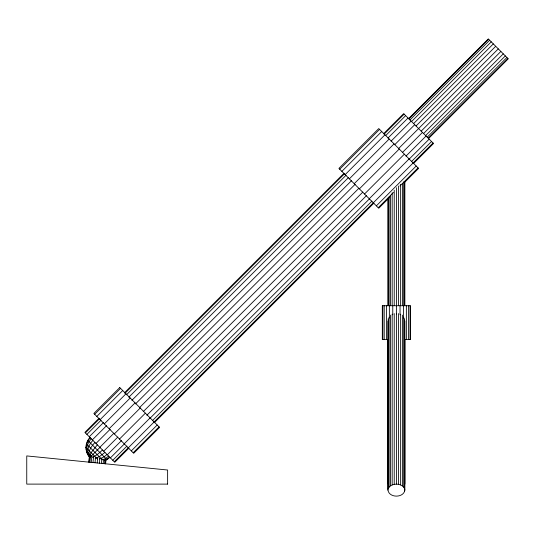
<?xml version="1.0" encoding="UTF-8"?>
<svg xmlns="http://www.w3.org/2000/svg" width="535" height="535" viewBox="0 0 535 535"><rect width="100%" height="100%" fill="white"/><g stroke="black" fill="none" stroke-linecap="round" stroke-linejoin="round"><path stroke-width="0.8" d="M404.861 321L404.861 490.113C403.704 498.118 389.106 498.118 387.955 490.113L387.955 321M387.955 490.113L388.243 318.619M388.243 488.569L389.085 487.124L389.085 317.181M389.085 487.124L390.43 485.887L390.43 315.108M390.43 485.887L392.182 484.937L392.182 314.159M392.182 484.937L394.221 484.342L394.221 313.563M394.221 484.342L396.408 484.135L396.408 313.356M404.861 490.113C404.701 486.863 401.497 484.897 398.595 484.342L398.595 313.563M400.635 484.937L400.635 314.159M402.38 485.887L402.387 315.108M403.724 487.124L403.724 317.181M404.574 488.569L404.574 318.619M88.777 462.133L89.352 456.362M89.064 462.16L89.639 456.388M89.907 462.247L90.482 456.475M91.238 462.38L91.819 456.609M92.983 462.554L93.558 456.783M95.009 462.755L95.504 457.806M97.189 462.976L97.684 458.027M99.363 463.19L99.858 458.241M101.396 463.397L101.891 458.448M103.135 463.571L103.549 459.445M104.472 463.705L104.887 459.578M105.315 463.785L105.723 459.665M105.596 463.812L106.01 459.692M90.321 437.817C85.306 442.773 84.61 451.587 89.552 456.83C84.51 451.56 84.851 442.572 89.98 437.476M89.653 456.388L91.077 452.657L97.363 444.859M91.318 438.807C86.69 443.368 84.931 451.573 89.512 456.756M92.903 440.392C88.85 444.491 85.633 451.714 89.612 456.857M94.962 442.458C91.666 446.15 87.098 451.707 89.666 456.857M94.688 414.284L120.582 388.383M339.738 169.234L379.582 129.39M96.808 416.411L122.709 390.51M341.858 171.361L381.702 131.516M99.055 418.216L84.891 432.38L114.778 462.267L128.942 448.103M124.441 392.83L344.032 173.24M383.588 133.69L403.657 113.621L433.537 143.5L413.468 163.576M85.399 432.895L99.57 418.724M124.949 393.345L344.547 173.748M384.097 134.198L404.166 114.129M100.085 419.687L125.986 393.787M345.135 174.637L384.986 134.793M86.891 434.387L101.061 420.216M126.441 394.837L346.038 175.239M385.588 135.689L405.657 115.62M89.265 436.761L103.436 422.59M128.821 397.211L348.412 177.613M387.962 138.063L408.031 117.994M408.633 118.603L488.328 38.908L508.25 58.83L428.562 138.525M408.974 118.937L488.669 39.249M104.298 423.901L130.199 398M349.348 178.85L389.192 139.006M409.97 119.934L489.659 40.245M92.361 439.857L106.532 425.686M131.911 400.307L351.508 180.71M391.058 141.16L411.127 121.091M411.555 121.519L491.244 41.824M413.615 123.578L493.31 43.89M109.16 428.756L135.061 402.862M354.21 183.706L394.054 143.862M95.966 443.462L110.136 429.291M135.515 403.905L355.106 184.314M394.663 144.764L414.732 124.695M416.023 125.986L495.711 46.291M99.831 447.327L114.002 433.156M139.381 407.777L358.978 188.18M398.528 148.63L498.286 48.872M99.945 447.434L90.321 457.057L87.747 454.482M114.329 433.932L140.23 408.031M359.38 188.882L399.224 149.038M421.179 131.142L500.867 51.447M103.703 451.192L117.867 437.028M143.253 411.642L362.844 192.052M402.394 152.502L422.463 132.426M423.58 133.543L503.268 53.848M119.465 439.068L145.366 413.167M364.516 194.018L404.36 154.174M425.639 135.602L505.334 55.914M107.308 454.797L121.472 440.633M146.857 415.247L366.448 195.656M405.998 156.1L426.067 136.03M427.224 137.187L506.912 57.499M428.221 138.184L507.909 58.496M124.214 443.816L150.114 417.915M369.264 198.766L409.108 158.922M110.397 457.893L124.568 443.722M149.947 418.343L369.545 198.746M409.094 159.196L429.164 139.127M112.771 460.267L126.942 446.096M152.321 420.717L371.919 201.12M411.468 161.57L431.538 141.501M114.269 461.758L128.433 447.594M153.819 422.209L373.41 202.618M412.96 163.068L433.029 142.992M128.253 447.855L154.154 421.954M373.303 202.805L413.147 162.954M154.327 422.717L373.918 203.126M131.302 450.905L157.203 425.004M376.352 205.855L416.197 166.011M133.161 452.757L159.055 426.856M378.212 207.707L393.446 192.473M399.892 186.026L418.056 167.863M389.293 197.696L378.747 208.242L338.916 168.411L378.76 128.567L418.591 168.398L404.527 182.462M102.519 450.015L97.196 454.65L92.608 457.351L86.336 451.085M104.927 452.416L99.276 456.729L95.116 458.281M106.987 454.482L104.171 456.816L99.47 458.99M108.572 456.061L105.696 458.348L102.432 459.886L86.336 443.789M109.568 457.057L106.659 459.311L104.639 460.174M104.947 460.481L106.987 459.639L109.902 457.398M387.902 339.544L382.318 339.544L382.318 305.732L410.492 305.732L410.492 339.544L404.908 339.544M388.243 484.108L387.955 339.671M396.408 484.135L398.595 484.342M87.747 440.392L106.987 459.639M85.854 447.434L97.397 458.976M410.017 305.732L410.017 339.544M408.606 305.732L408.606 339.544M406.366 305.732L406.366 339.544M404.861 181.88L404.861 305.438M404.861 339.671L404.861 484.108M404.574 181.88L404.574 305.438M403.724 181.88L403.724 305.438M403.45 305.732L403.45 318.104M402.387 183.552L402.387 305.438M400.635 184.381L400.635 305.438M400.053 305.732L400.053 314.801M398.595 186.053L398.595 305.438M396.408 187.725L396.408 305.438M396.408 305.732L396.408 313.978M394.221 190.226L394.221 305.438M392.764 305.732L392.764 314.801M392.182 192.734L392.182 305.438M390.43 195.235L390.43 305.438M389.36 305.732L389.36 318.104M389.085 196.907L389.085 305.438M388.243 197.743L388.243 305.438M387.955 198.579L387.955 305.438M386.444 305.732L386.444 339.544M384.204 305.732L384.204 339.544M382.799 305.732L382.799 339.544M404.574 489.993L404.574 491.658L404.574 489.993M119.766 387.567L93.866 413.461L133.696 453.292L159.597 427.398L119.766 387.567M167.622 484.108L26.75 484.108L26.75 455.927L167.622 470.018L167.622 484.108"/></g></svg>
